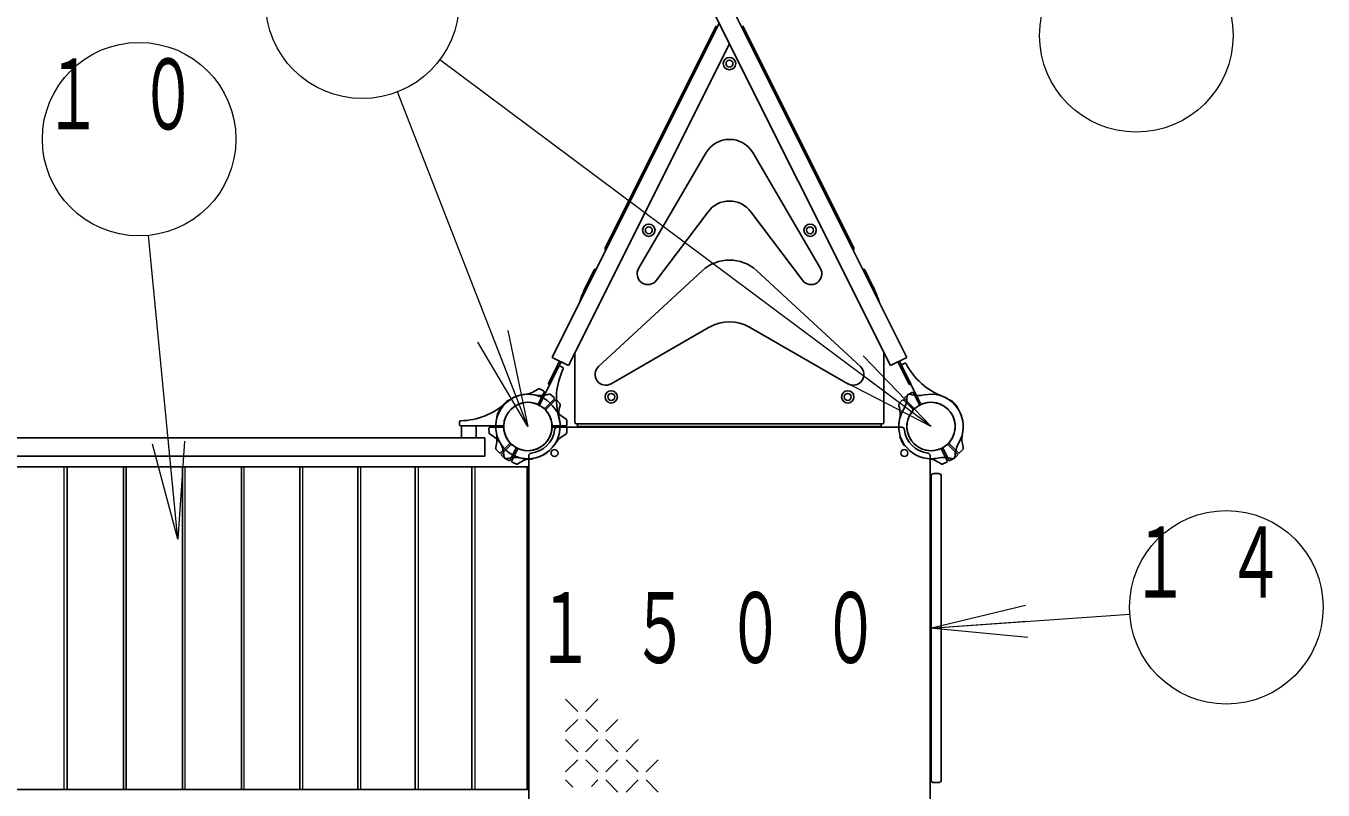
# Model space of a CAD drawing. Units: millimetres on the paper, scale 1:60. Extents: x -385 to 0, y -594 to 267.
# Drawn here: x -283.42 to -243.2, y 140.95 to 164.64 of the extents above; entities that cross this region are included whole.
import ezdxf

# ---------------------------------------------------------------- set-up
doc = ezdxf.new("R2010")
doc.units = ezdxf.units.MM
doc.layers.add('1_60', color=7, linetype='Continuous', lineweight=25)
doc.styles.add('ＭＳ ゴシック', font='')
doc.styles.get('ＭＳ ゴシック').set_extended_font_data('MS Gothic')

msp = doc.modelspace()

# ---------------------------------------------------------------- linework, layer by layer
at = {"layer": '1_60', "color": 70}
for p, q in [((-256.616, 154.103), (-267.104, 175.078)), ((-256.109, 154.356), (-266.597, 175.332)), ((-261.923, 164.717), (-267.104, 154.356)), ((-261.606, 164.084), (-266.597, 154.103))]:
    msp.add_line(p, q, dxfattribs=at)
at = {"layer": '1_60', "color": 4}
for p, q in [((-262.02, 164.635), (-265.46, 157.756)), ((-261.193, 164.635), (-257.753, 157.756)), ((-265.803, 157.07), (-266.046, 156.583)), ((-257.41, 157.07), (-257.167, 156.583)), ((-266.398, 154.5), (-266.398, 152.35)), ((-256.815, 154.5), (-256.815, 152.35)), ((-261.606, 152.192), (-266.946, 152.192)), ((-266.348, 152.3), (-256.865, 152.3)), ((-261.606, 152.192), (-256.266, 152.192)), ((-267.831, 145.967), (-267.831, 151.307)), ((-255.381, 145.967), (-255.381, 151.307)), ((-267.831, 145.967), (-267.831, 140.627)), ((-255.381, 145.967), (-255.381, 140.627))]:
    msp.add_line(p, q, dxfattribs=at)
at = {"layer": '1_60', "lineweight": 13}
for p, q in [((-255.356, 152.217), (-270.588, 163.589)), ((-267.856, 152.217), (-271.902, 162.589)), ((-278.708, 148.727), (-279.622, 158.14)), ((-267.856, 152.217), (-268.947, 155.012)), ((-268.481, 155.194), (-267.856, 152.217)), ((-267.856, 152.217), (-269.412, 154.83)), ((-257.461, 154.412), (-255.356, 152.217)), ((-255.356, 152.217), (-257.76, 154.012)), ((-255.356, 152.217), (-258.059, 153.611)), ((-278.708, 148.727), (-279.495, 151.664)), ((-278.708, 148.727), (-278.998, 151.713)), ((-278.5, 151.761), (-278.708, 148.727)), ((-282.232, 140.967), (-282.232, 150.967)), ((-278.48, 140.967), (-278.48, 150.967)), ((-276.652, 140.967), (-276.652, 150.967)), ((-274.834, 140.967), (-274.834, 150.967)), ((-273.032, 140.967), (-273.032, 150.967)), ((-271.251, 140.967), (-271.251, 150.967)), ((-269.496, 140.967), (-269.496, 150.967)), ((-255.381, 145.967), (-252.424, 146.676)), ((-255.381, 145.967), (-249.194, 146.401)), ((-255.381, 145.967), (-252.389, 146.177)), ((-252.354, 145.678), (-255.381, 145.967)), ((-266.313, 143.385), (-266.688, 143.76)), ((-265.688, 143.76), (-266.063, 143.385)), ((-266.313, 143.135), (-266.688, 142.76)), ((-265.688, 142.76), (-266.063, 143.135)), ((-265.063, 143.135), (-265.438, 142.76)), ((-266.313, 142.135), (-266.688, 142.51)), ((-265.688, 142.51), (-266.063, 142.135)), ((-265.063, 142.135), (-265.438, 142.51)), ((-264.438, 142.51), (-264.813, 142.135)), ((-266.313, 141.885), (-266.688, 141.51)), ((-265.688, 141.51), (-266.063, 141.885)), ((-265.063, 141.885), (-265.438, 141.51)), ((-264.438, 141.51), (-264.813, 141.885)), ((-263.813, 141.885), (-264.188, 141.51)), ((-266.465, 141.038), (-266.688, 141.26)), ((-265.688, 141.26), (-265.887, 141.061)), ((-265.063, 140.885), (-265.438, 141.26)), ((-264.438, 141.26), (-264.813, 140.885)), ((-263.813, 140.885), (-264.188, 141.26))]:
    msp.add_line(p, q, dxfattribs=at)
at = {"layer": '1_60', "color": 40}
for p, q in [((-264.425, 157.119), (-262.326, 160.707)), ((-258.788, 157.119), (-260.887, 160.707)), ((-263.871, 156.75), (-262.272, 158.875)), ((-259.342, 156.75), (-260.941, 158.875)), ((-265.669, 154.075), (-262.455, 157.046)), ((-257.544, 154.075), (-260.758, 157.046)), ((-265.276, 153.542), (-262.231, 155.298)), ((-257.937, 153.542), (-260.982, 155.298))]:
    msp.add_line(p, q, dxfattribs=at)
at = {"layer": '1_60', "color": 2}
for p, q in [((-267.485, 152.905), (-266.899, 154.076)), ((-266.853, 154.09), (-266.777, 154.047)), ((-255.683, 152.927), (-256.269, 154.098)), ((-256.253, 154.144), (-256.172, 154.179)), ((-267.53, 152.927), (-267.354, 153.278)), ((-267.37, 153.323), (-267.48, 153.374)), ((-255.949, 153.27), (-256.056, 153.212)), ((-255.728, 152.905), (-255.904, 153.256)), ((-267.322, 152.787), (-267.044, 153.065)), ((-267.286, 152.752), (-267.009, 153.029)), ((-267.045, 153.113), (-267.141, 153.202)), ((-266.961, 153.029), (-266.871, 152.933)), ((-256.252, 153.029), (-256.341, 152.933)), ((-255.926, 152.752), (-256.204, 153.029)), ((-256.168, 153.113), (-256.072, 153.202)), ((-255.891, 152.787), (-256.168, 153.065)), ((-269.98, 152.277), (-269.975, 152.364)), ((-268.637, 152.242), (-269.947, 152.242)), ((-269.063, 152.158), (-269.059, 152.036)), ((-268.637, 152.192), (-269.03, 152.192)), ((-267.075, 152.242), (-266.682, 152.242)), ((-267.075, 152.192), (-266.682, 152.192)), ((-266.649, 152.277), (-266.653, 152.398)), ((-266.649, 152.158), (-266.653, 152.027)), ((-268.426, 151.682), (-268.704, 151.405)), ((-268.391, 151.647), (-268.669, 151.369)), ((-254.821, 151.647), (-254.544, 151.369)), ((-254.786, 151.682), (-254.508, 151.405)), ((-268.752, 151.406), (-268.835, 151.494)), ((-268.668, 151.321), (-268.579, 151.239)), ((-268.228, 151.53), (-268.404, 151.178)), ((-268.184, 151.507), (-268.359, 151.156)), ((-255.029, 151.507), (-254.854, 151.156)), ((-254.985, 151.53), (-254.809, 151.178)), ((-254.545, 151.321), (-254.633, 151.239)), ((-254.46, 151.406), (-254.378, 151.494)), ((-268.45, 151.164), (-268.565, 151.227)), ((-268.343, 151.111), (-268.233, 151.06)), ((-254.87, 151.111), (-254.989, 151.056)), ((-254.763, 151.164), (-254.657, 151.222))]:
    msp.add_line(p, q, dxfattribs=at)
at = {"layer": '1_60'}
for p, q in [((-266.874, 154.242), (-267.225, 153.541)), ((-266.827, 154.218), (-267.177, 153.517)), ((-266.597, 154.103), (-267.104, 154.356)), ((-256.109, 154.356), (-256.616, 154.103)), ((-256.386, 154.218), (-256.036, 153.517)), ((-256.339, 154.242), (-255.988, 153.541)), ((-267.177, 153.517), (-267.225, 153.541)), ((-255.988, 153.541), (-256.036, 153.517)), ((-268.436, 153.032), (-268.438, 153.034)), ((-254.777, 153.032), (-254.775, 153.034)), ((-268.813, 152.509), (-268.815, 152.51)), ((-268.671, 152.796), (-268.673, 152.798)), ((-268.664, 152.807), (-268.666, 152.808)), ((-254.541, 152.796), (-254.539, 152.798)), ((-269.916, 152.242), (-269.916, 151.867)), ((-269.463, 152.242), (-269.463, 151.867)), ((-266.315, 152.3), (-266.315, 152.217)), ((-256.898, 152.217), (-266.315, 152.217)), ((-256.898, 152.3), (-256.898, 152.217)), ((-291.517, 151.867), (-269.195, 151.867)), ((-269.195, 151.3), (-269.195, 151.867)), ((-256.313, 151.925), (-256.315, 151.924)), ((-291.517, 151.3), (-269.195, 151.3)), ((-268.023, 151.231), (-268.023, 151.228)), ((-267.689, 151.231), (-267.689, 151.228)), ((-256.164, 151.627), (-256.166, 151.626)), ((-292.856, 150.967), (-267.856, 150.967)), ((-282.146, 140.967), (-282.146, 150.967)), ((-280.396, 140.967), (-280.396, 150.967)), ((-280.316, 140.967), (-280.316, 150.967)), ((-278.567, 140.967), (-278.567, 150.967)), ((-276.742, 140.967), (-276.742, 150.967)), ((-274.928, 140.967), (-274.928, 150.967)), ((-273.129, 140.967), (-273.129, 150.967)), ((-271.35, 140.967), (-271.35, 150.967)), ((-269.597, 140.967), (-269.597, 150.967)), ((-267.856, 150.967), (-267.956, 150.967)), ((-267.875, 140.967), (-267.875, 150.967)), ((-255.356, 141.259), (-255.356, 150.676)), ((-255.123, 150.759), (-255.273, 150.759)), ((-255.04, 141.259), (-255.04, 150.676)), ((-255.123, 141.175), (-255.273, 141.175)), ((-292.856, 140.967), (-267.856, 140.967)), ((-267.856, 140.967), (-267.956, 140.967))]:
    msp.add_line(p, q, dxfattribs=at)
at = {"layer": '1_60', "lineweight": 13}
for centre in [(-272.992, 165.384), (-248.992, 164.344), (-279.912, 161.126), (-246.201, 146.611)]:
    msp.add_circle(centre, 3, dxfattribs=at)
at = {"layer": '1_60'}
for centre, radius in [((-261.606, 163.467), 0.192), ((-261.606, 163.467), 0.108), ((-264.107, 158.301), 0.192), ((-259.106, 158.301), 0.192), ((-264.107, 158.301), 0.108), ((-259.106, 158.301), 0.108), ((-265.273, 153.134), 0.192), ((-265.273, 153.134), 0.108), ((-257.94, 153.134), 0.192), ((-257.94, 153.134), 0.108), ((-267.031, 151.392), 0.108), ((-256.181, 151.392), 0.108)]:
    msp.add_circle(centre, radius, dxfattribs=at)
at = {"layer": '1_60', "color": 40}
for centre, radius, start, end in [((-261.606, 160.286), 0.833, 30.3315, 149.6685), ((-261.606, 158.374), 0.833, 36.9596, 143.0404), ((-261.606, 156.128), 1.25, 47.2521, 132.7479), ((-264.137, 156.95), 0.333, 149.6685, 323.0404), ((-259.076, 156.95), 0.333, 216.9596, 30.3315), ((-261.606, 154.215), 1.25, 60.0202, 119.9798), ((-265.443, 153.83), 0.333, 132.7479, 299.9798), ((-257.77, 153.83), 0.333, 240.0202, 47.2521)]:
    msp.add_arc(centre, radius, start, end, dxfattribs=at)
at = {"layer": '1_60'}
for centre, radius, start, end in [((-265.415, 157.733), 0.05, 153.4349, 243.4349), ((-257.798, 157.733), 0.05, 296.565, 26.565), ((-267.856, 152.217), 1.017, 135, 143.6269), ((-267.856, 152.217), 1.017, 126.3731, 135), ((-268.449, 153.022), 0.0167, 45, 126.3731), ((-254.763, 153.022), 0.0167, 53.6269, 135), ((-255.356, 152.217), 1.017, 45, 53.6269), ((-255.356, 152.217), 1.017, 36.3731, 45), ((-268.808, 152.525), 0.0167, 162.0619, 243.4349), ((-267.857, 152.217), 1.017, 153.4349, 162.0619), ((-267.857, 152.217), 1.017, 144.808, 153.4349), ((-268.674, 152.793), 0.0167, 63.435, 144.808), ((-268.662, 152.81), 0.0167, 143.6269, 225), ((-254.551, 152.81), 0.0167, 315, 36.3731), ((-267.856, 152.217), 0.833, 276.7872, 353.2128), ((-255.356, 152.217), 0.833, 186.7872, 263.2128), ((-256.308, 151.909), 0.0167, 116.565, 197.9381), ((-255.356, 152.217), 1.017, 197.9381, 206.5651), ((-255.356, 152.217), 1.017, 206.5651, 215.192), ((-256.174, 151.641), 0.0167, 215.192, 296.565), ((-268.006, 151.228), 0.0167, 180, 261.3731), ((-267.706, 151.228), 0.0167, 278.6269, 0), ((-267.856, 152.217), 1.017, 261.3731, 270), ((-267.856, 152.217), 1.017, 270, 278.6269), ((-255.273, 150.676), 0.0833, 90, 180), ((-255.123, 150.676), 0.0833, 0, 90), ((-255.273, 141.259), 0.0833, 180, 270), ((-255.123, 141.259), 0.0833, 270, 0)]:
    msp.add_arc(centre, radius, start, end, dxfattribs=at)
at = {"layer": '1_60', "color": 4}
for centre, radius, start, end in [((-265.758, 157.047), 0.05, 63.435, 153.4349), ((-257.455, 157.047), 0.05, 26.565, 116.565), ((-263.065, 155.092), 3.333, 153.4349, 163.3713), ((-260.148, 155.092), 3.333, 16.6287, 26.565), ((-266.946, 152.109), 0.0833, 90, 173.2128), ((-266.348, 152.35), 0.05, 180, 270), ((-256.865, 152.35), 0.05, 270, 0), ((-256.266, 152.109), 0.0833, 6.7872, 90), ((-267.748, 151.307), 0.0833, 96.7872, 180), ((-255.464, 151.307), 0.0833, 0, 83.2128)]:
    msp.add_arc(centre, radius, start, end, dxfattribs=at)
at = {"layer": '1_60', "color": 2}
for centre, radius, start, end in [((-266.869, 154.061), 0.0333, 60.435, 153.4349), ((-266.793, 154.018), 0.0333, 334.5191, 60.435), ((-256.239, 154.113), 0.0333, 113.565, 206.5651), ((-256.159, 154.148), 0.0333, 27.6492, 113.565), ((-254.21, 155.169), 2.167, 207.6492, 248.7823), ((-264.807, 153.071), 2.167, 154.5191, 195.6522), ((-268.053, 154.04), 0.833, 276.1621, 305.9761), ((-267.515, 153.298), 0.0833, 65.435, 125.9761), ((-267.384, 153.293), 0.0333, 333.435, 65.435), ((-255.933, 153.241), 0.0333, 26.565, 118.565), ((-269.984, 154.562), 2.167, 271.0842, 312.2172), ((-267.856, 152.217), 1, 135, 192.2728), ((-267.857, 152.217), 1, 96.1621, 153.4349), ((-267.856, 152.217), 0.75, 90, 175.7293), ((-267.856, 152.217), 1, 77.7272, 135), ((-267.856, 152.217), 1, 90, 132.2172), ((-267.857, 152.217), 0.75, 67.7056, 153.4349), ((-267.856, 152.217), 0.75, 49.2707, 135), ((-267.856, 152.217), 1, 32.7272, 90), ((-267.856, 152.217), 0.75, 4.2707, 90), ((-267.467, 154.009), 0.833, 257.7272, 287.5412), ((-267.559, 152.942), 0.0333, 247.7056, 333.435), ((-267.455, 152.89), 0.0333, 153.4349, 239.1643), ((-267.857, 152.217), 0.75, 333.435, 59.1643), ((-267.19, 153.134), 0.0833, 47, 107.5412), ((-267.068, 153.088), 0.0333, 315, 47), ((-266.985, 153.006), 0.0333, 43, 135), ((-266.065, 152.607), 0.833, 162.4588, 192.2728), ((-266.939, 152.883), 0.0833, 342.4588, 43), ((-256.274, 152.883), 0.0833, 137, 197.5412), ((-257.148, 152.607), 0.833, 347.7272, 17.5412), ((-256.227, 153.006), 0.0333, 45, 137), ((-256.933, 153.153), 0.833, 329.2923, 359.1062), ((-256.145, 153.088), 0.0333, 133, 225), ((-255.356, 152.217), 0.75, 120.8357, 206.5651), ((-256.016, 153.139), 0.0833, 118.565, 179.1062), ((-256.022, 153.134), 0.0833, 72.4588, 133), ((-255.746, 154.009), 0.833, 252.4588, 282.2728), ((-255.356, 152.217), 0.75, 45, 130.7293), ((-255.758, 152.89), 0.0333, 300.8357, 26.565), ((-255.654, 152.942), 0.0333, 206.5651, 292.2944), ((-255.356, 152.217), 0.75, 26.565, 112.2944), ((-255.356, 152.217), 1, 45, 102.2728), ((-255.356, 152.217), 1, 26.565, 68.7823), ((-255.356, 152.217), 1, 347.7272, 45), ((-267.857, 152.217), 1, 153.4349, 210.7078), ((-267.857, 152.217), 0.75, 153.4349, 239.1643), ((-267.856, 152.217), 0.75, 135, 220.7293), ((-267.345, 152.811), 0.0333, 229.2707, 315), ((-267.856, 152.217), 0.75, 315, 40.7293), ((-267.263, 152.728), 0.0333, 135, 220.7293), ((-266.314, 153.208), 0.833, 212.7272, 242.5412), ((-267.857, 152.217), 1, 333.435, 15.6522), ((-266.736, 152.395), 0.0833, 2, 62.5412), ((-266.736, 152.395), 0.0833, 2, 62.5412), ((-255.356, 152.217), 1, 149.2922, 206.5651), ((-255.356, 152.217), 0.75, 139.2707, 225), ((-255.95, 152.728), 0.0333, 319.2707, 45), ((-255.867, 152.811), 0.0333, 225, 310.7293), ((-255.356, 152.217), 0.75, 300.8357, 26.565), ((-255.356, 152.217), 0.75, 319.2707, 45), ((-255.356, 152.217), 1, 329.2923, 26.565), ((-269.947, 152.275), 0.0333, 177, 270), ((-269.942, 152.363), 0.0333, 91.0841, 177), ((-269.03, 152.159), 0.0333, 90, 182), ((-268.975, 152.039), 0.0833, 182, 242.5412), ((-268.637, 152.275), 0.0333, 270, 355.7293), ((-268.637, 152.159), 0.0333, 4.2707, 90), ((-267.856, 152.217), 0.75, 184.2707, 270), ((-267.856, 152.217), 0.75, 270, 355.7293), ((-267.075, 152.275), 0.0333, 184.2707, 270), ((-267.075, 152.159), 0.0333, 90, 175.7293), ((-267.856, 152.217), 1, 358.5675, 12.2728), ((-266.736, 152.039), 0.0833, 297.4588, 358), ((-266.682, 152.275), 0.0333, 270, 2), ((-266.682, 152.159), 0.0333, 358, 90), ((-255.356, 152.217), 1, 167.7272, 181.4325), ((-269.398, 151.226), 0.833, 32.7272, 62.5412), ((-269.648, 151.827), 0.833, 342.4588, 12.2728), ((-269.433, 151.281), 0.833, 0.8938, 30.7078), ((-267.856, 152.217), 1, 212.7272, 270), ((-268.45, 151.706), 0.0333, 315, 40.7293), ((-268.367, 151.623), 0.0333, 49.2707, 135), ((-267.856, 152.217), 0.75, 229.2707, 315), ((-267.857, 152.217), 0.75, 247.7056, 333.435), ((-267.856, 152.217), 1, 270, 327.2728), ((-267.857, 152.217), 1, 276.1621, 333.435), ((-266.314, 151.226), 0.833, 117.4588, 147.2728), ((-255.356, 152.217), 1, 206.5651, 263.8379), ((-255.356, 152.217), 0.75, 206.5651, 292.2944), ((-255.356, 152.217), 0.75, 225, 310.7293), ((-254.845, 151.623), 0.0333, 45, 130.7293), ((-254.762, 151.706), 0.0333, 139.2707, 225), ((-253.78, 151.281), 0.833, 149.2922, 179.1062), ((-253.565, 151.827), 0.833, 167.7272, 197.5412), ((-268.774, 151.551), 0.0833, 162.4588, 223), ((-268.728, 151.428), 0.0333, 223, 315), ((-268.645, 151.346), 0.0333, 135, 227), ((-268.516, 151.295), 0.0833, 180.8938, 241.4349), ((-268.522, 151.3), 0.0833, 227, 287.5412), ((-268.246, 150.426), 0.833, 77.7272, 107.5412), ((-268.258, 151.544), 0.0333, 333.435, 59.1643), ((-268.154, 151.492), 0.0333, 67.7056, 153.4349), ((-267.856, 152.217), 1, 257.7272, 271.4325), ((-255.356, 152.217), 1, 268.5675, 282.2728), ((-254.966, 150.426), 0.833, 72.4588, 102.2728), ((-255.059, 151.492), 0.0333, 26.565, 112.2944), ((-254.955, 151.544), 0.0333, 120.8357, 206.5651), ((-254.69, 151.3), 0.0833, 252.4588, 313), ((-254.697, 151.295), 0.0833, 298.565, 359.1062), ((-254.697, 151.295), 0.0833, 298.565, 359.1062), ((-254.567, 151.346), 0.0333, 313, 45), ((-254.485, 151.428), 0.0333, 225, 317), ((-254.439, 151.551), 0.0833, 317, 17.5412), ((-268.434, 151.193), 0.0333, 241.4349, 333.435), ((-268.329, 151.141), 0.0333, 153.4349, 245.4349), ((-268.198, 151.136), 0.0833, 245.4349, 305.9761), ((-268.198, 151.136), 0.0833, 245.4349, 305.9761), ((-267.66, 150.394), 0.833, 96.1621, 125.9761), ((-255.553, 150.394), 0.833, 54.0239, 83.8379), ((-255.015, 151.136), 0.0833, 234.0239, 294.565), ((-254.884, 151.141), 0.0333, 294.565, 26.565), ((-254.779, 151.193), 0.0333, 206.5651, 298.565)]:
    msp.add_arc(centre, radius, start, end, dxfattribs=at)

# ---------------------------------------------------------------- texts
at = {"layer": '1_60', "char_height": 2.199, "style": 'ＭＳ ゴシック'}
for s, insert, attachment_point in [('\\T1.64;\\W0.6;１０', (-279.912, 163.626), 2), ('\\T1.64;\\W0.6;１４', (-246.201, 149.111), 2), ('\\T1.64;\\W0.6;１５００', (-267.606, 145.967), 4)]:
    msp.add_mtext(s, dxfattribs=dict(at, insert=insert, attachment_point=attachment_point))

doc.saveas('drawing.dxf')
